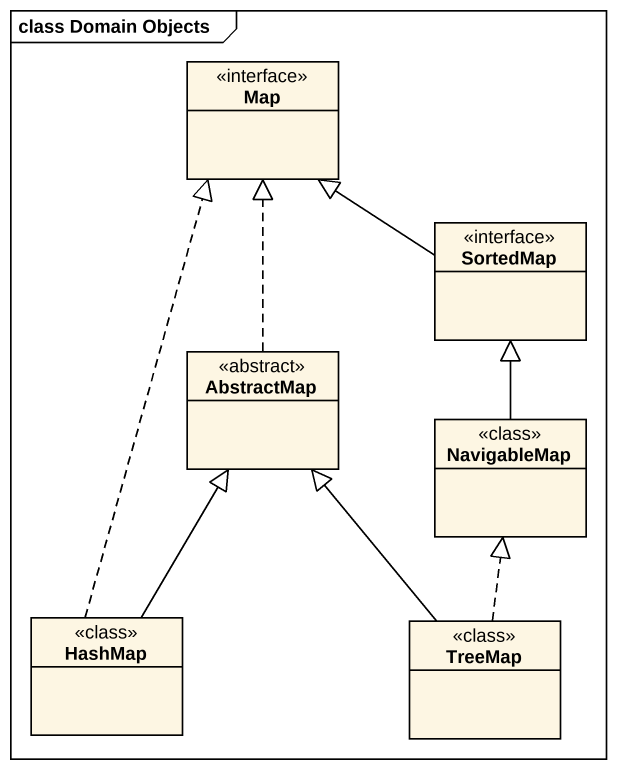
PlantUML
@startuml
mainframe class Domain Objects
hide circle
hide empty members
class "Map" as Map_ <<interface>>
class SortedMap <<interface>>
class AbstractMap <<abstract>>
class NavigableMap <<class>>
class HashMap <<class>>
class TreeMap <<class>>
SortedMap -up-|> Map_
AbstractMap .up.|> Map_
NavigableMap -up-|> SortedMap
HashMap .up.|> Map_
HashMap -up-|> AbstractMap
TreeMap -up-|> AbstractMap
TreeMap .up.|> NavigableMap
@enduml
